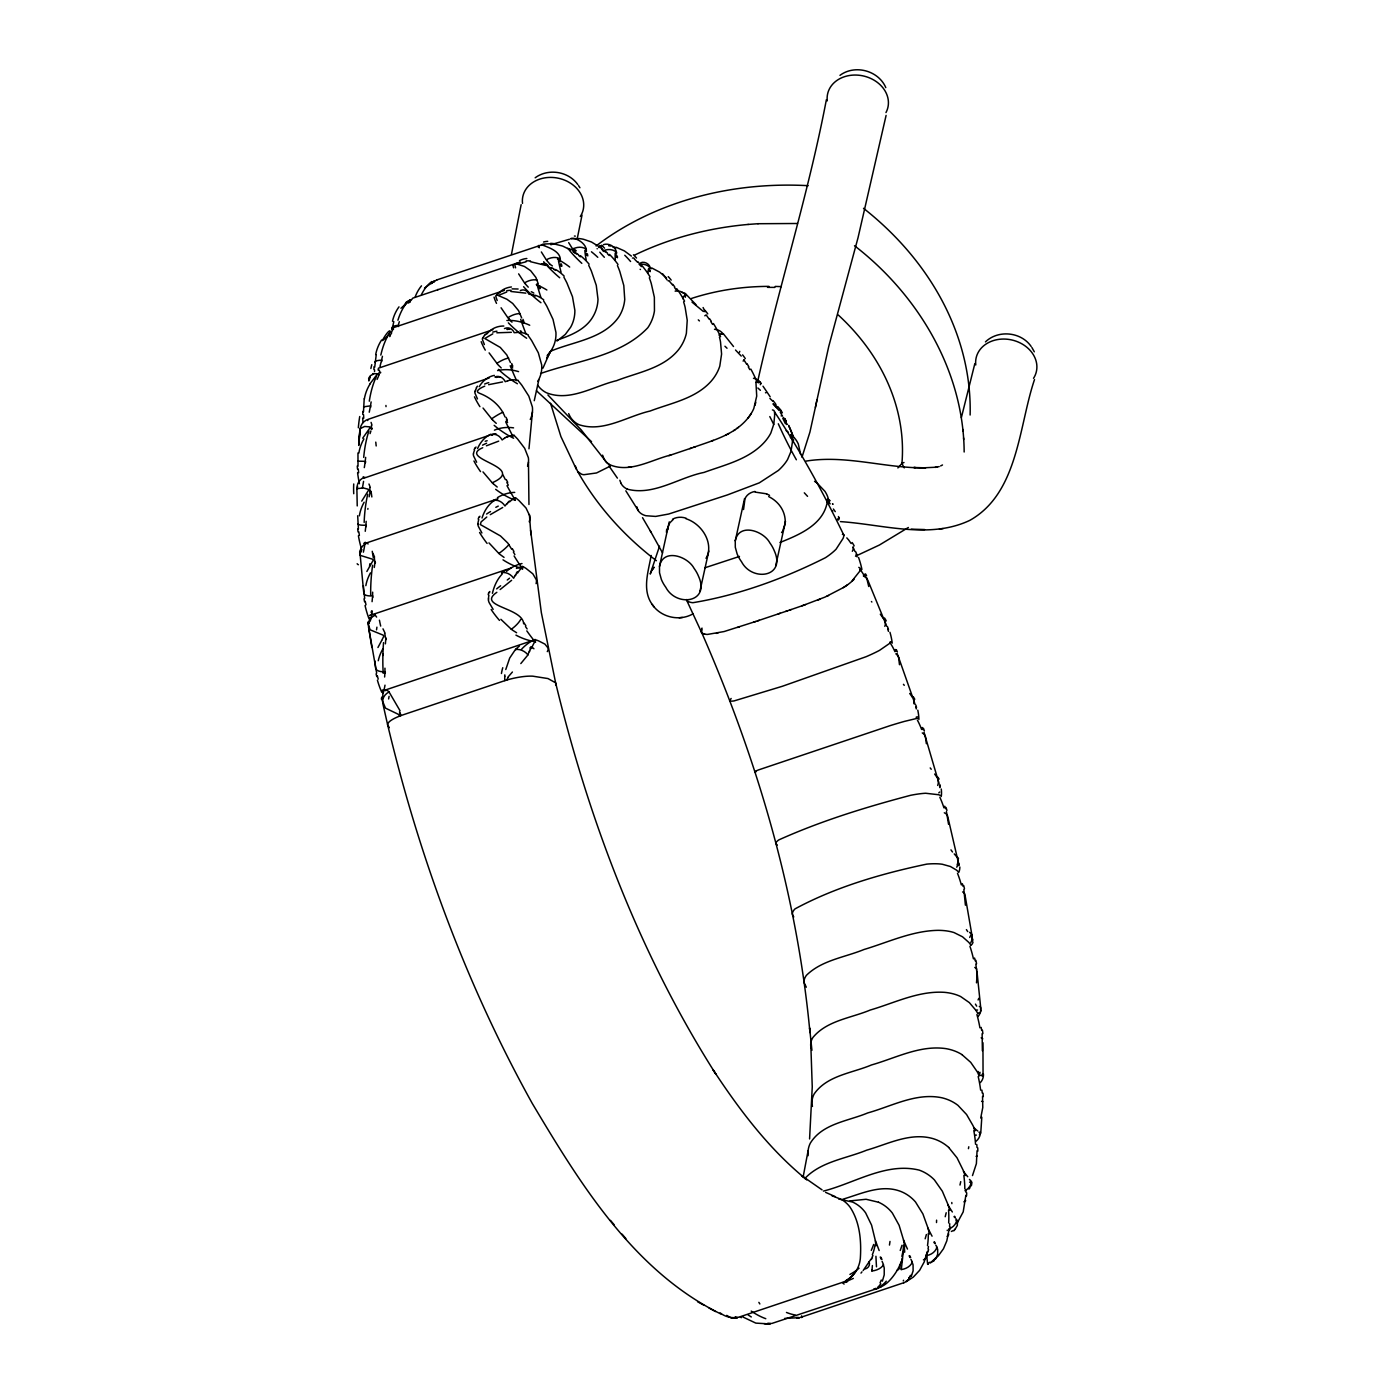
<?xml version="1.0" encoding="UTF-8"?>
<svg xmlns="http://www.w3.org/2000/svg" width="1394" height="1394" viewBox="0 0 1394 1394"><rect width="100%" height="100%" fill="white"/><g stroke="black" fill="none" stroke-linecap="round" stroke-linejoin="round"><path stroke-width="1.5" d="M966.025 1189.518L965.99 1192.323M385.789 637.459L385.755 638.731M948.547 824.307L946.421 811.552M363.486 411.84L364.2 398.806M368.277 623.205L368.347 621.741M528.465 462.059L528.953 504.489M374.533 371.588L374.568 369.88M382.88 339.526C391.609 324.227 393.561 332.173 382.531 340.572M901.413 1268.557L902.65 1257.196M926.679 1254.722L926.818 1252.492M977.055 1150.747L976.392 1163.641L972.489 1175.578M363.381 585.689L364.688 598.462M972.263 939.678L972.193 940.863M616.479 254.213C617.141 247.609 609.422 242.486 603.375 244.664M872.034 1269.864L872.383 1265.56M372.668 592.154L372.546 595.918A11.257 3.886 -8.8 0 1 363.851 593.321M378.21 369.114L378.175 370.107M363.607 591.509L359.983 552.948M384.936 672.849L384.622 677.014M979.372 1134.925L980.749 1133.165L981.812 1117.256M393.439 329.489L393.282 328.27M488.44 598.479L488.893 595.099M357.683 515.763L358.415 528.918M372.494 597.155L372.076 601.668M385.702 639.707L385.406 643.854M359.042 439.58L359.983 428.951L358.728 445.418L360.244 428.568L364.67 426.459L369.898 426.895A1.864 0.976 -43.6 0 1 369.933 427.906L362.684 438.204M528.971 448.798L532.438 411.944M374.707 367.197L376.241 354.668M366.169 521.304L365.908 525.207A11.257 2.318 -6.2 0 1 357.84 523.708M965.85 1195.407L963.202 1211.891L956.911 1223.583M949.767 1223.775L949.523 1226.389M375.056 561.329L374.934 562.549M899.479 664.711L898.607 657.376A11.257 9.096 -19.3 0 0 895.819 653.803M504.663 676.247L504.82 674.853M965.415 905.229L963.846 889.477M365.803 526.514L365.245 531.288M809.583 1138.95L812.249 1086.884L810.768 1043.235M649.412 271.028L649.552 269.983M659.501 566.347L659.519 572.76L661.331 579.346A42.378 34.763 12.4 0 0 665.792 587.275C676.386 607.54 710.522 602.626 698.533 576.28A42.378 34.763 12.4 0 0 694.055 568.334C687.625 556.171 663.039 547.912 659.501 566.347L669.242 521.896M707.699 555.161C712.351 539.861 700.38 523.273 685.918 518.707M735.265 540.872L735.3 547.302L737.112 553.871A42.378 34.763 12.4 0 0 741.573 561.817C752.168 582.065 786.286 577.168 774.297 550.804A42.378 34.763 12.4 0 0 769.837 542.876C763.407 530.696 738.803 522.454 735.265 540.872L744.553 498.547M357.962 452.945L358.014 466.188M980.557 1009.761L980.679 1007.914A11.257 11.152 15.6 0 1 977.996 1016.592M365.664 457.371L365.211 461.327L357.7 461.153M868.741 586.508L866.563 577.464M374.829 563.472L374.289 567.48M365.054 462.669L364.566 466.014M982.387 1050.849L982.125 1033.668M392.045 329.664L393.805 321.613M902.667 1256.552L904.636 1245.957A112.531 105.839 77.7 0 0 903.417 1239.632L899.113 1225.309L892.352 1213.041A35.791 33.665 77.7 0 0 878.481 1202.22M949.157 1229.247L946.805 1240.852L943.477 1248.745L938.389 1255.785L930.268 1262.877L934.119 1260.664M808.102 1150.712L803.188 1176.71M364.287 467.617L364.496 466.432M370.334 491.036L370.124 492.169M371.135 401.908L370.473 405.863L363.538 406.839M928.474 1246.532L928.021 1248.902M976.48 982.84L977.177 974.824L975.835 964.125M370.246 407.205L369.253 412.206M511.476 254.3L521.147 204.674M649.743 268.99C651.416 265.174 644.882 260.748 640.735 262.769M534.25 400.705L538.833 379.882M651.155 555.457C648.489 571.261 641.763 589.801 652.148 604.386C660.773 617.42 679.627 621.724 693.079 613.778M757.552 381.991C778.636 287.46 808.276 194.968 826.381 99.654M801.968 457.267L809.949 432.035L828.716 346.566L858.042 237.677L886.096 115.406M815.438 407.431L816.936 399.991M577.099 239.332L582.012 215.146M693.498 447.369C711.184 441.009 730.473 435.973 744.169 422.295A36.523 23.384 -36 0 0 747.986 418.043A35.32 22.618 -36 0 0 751.244 413.426A35.843 22.949 -36 0 0 753.806 408.494L756.715 396.123L755.949 382.566M369.131 496.822L369.95 493.04M699.945 591.213L708.797 551.013M775.709 565.755L785.502 521.321M505.778 669.521L509.699 658.038L515.397 649.552A11.257 8.294 35.4 0 1 527.96 654.866L529.215 651.12M659.536 546.134L650.214 574.032L652.305 569.24M381.259 361.482L380.004 366.43M382.444 356.324L381.555 360.157A11.257 2.422 3.1 0 0 375.108 362.475M360.14 552.024L360.436 551.066M974.842 363.625L961.372 417.59M1034.522 379.534C1018.753 425.919 1018.422 492.953 969.893 520.328C929.38 539.583 882.803 524.405 840.425 521.617M755.809 402.291L754.99 405.305M702.018 628.067L701.496 632.231A35.843 9.235 -24.1 0 0 702.698 633.451A35.32 9.183 -24.7 0 0 704.789 634.165A36.523 9.409 -24.1 0 0 707.629 634.409L724.096 631.552L755.6 621.515M701.496 629.426L701.304 631.691C757.134 758.824 797.037 894.024 809.966 1032.588L809.618 1027.918L811.918 1050.309M927.411 1251.464L924.17 1262.023L919.639 1270.317L913.349 1277.061L906.117 1281.731L909.69 1278.629M489.468 592.677L489.799 591.509M371.71 428.341L371.414 429.352M478.752 519.492L478.037 522.611A12.459 10.525 -21.7 0 0 478.037 523.935M926.54 1254.495L926.452 1254.774A34.414 16.885 -42.2 0 0 926.418 1255.715M370.072 433.604L370.909 430.92M538.886 245.814L539.112 247.383M902.406 1257.98L901.988 1259.287M980.714 1118.075L982.787 1107.446L982.526 1096.398M399.329 321.7L398.196 325.36A11.257 3.868 7.1 0 0 392.15 329.019M403.162 307.22L406.124 302.271L410.289 299.797M983.049 1075.07L982.944 1042.712M357.073 488.632L363.468 487.987L368.277 489.259A1.864 1.185 -49.4 0 1 368.417 490.427L361.743 501.126M475.354 390.442L476.556 388.02M901.151 1261.483C898.206 1271.607 886.201 1287.62 877.993 1287.185M479.484 517.279L479.902 516.216M530.034 648.872L530.818 647.025M542.963 368.138L549.916 352.299L546.622 358.415L552.338 348.517A35.791 32.41 31.3 0 0 555.945 332.399L553.017 319.383L546.849 306.279A112.531 101.867 31.3 0 0 543.59 300.912M377.094 379.395L378.471 376.31M379.168 374.742L378.785 375.631M474.587 449.896L473.629 452.702A12.459 9.444 -18.4 0 0 473.559 453.904M377.948 647.496L381.642 640.578M882.367 1281.156L884.214 1274.9L884.232 1268.035A42.134 32.637 -6.2 0 0 883.256 1264.759M872.94 1255.541L872.069 1257.283M410.306 299.902L400.949 308.266M366.866 571.47L373.017 560.562A1.864 1.342 -56.9 0 0 372.773 559.273L359.861 555.248M782.748 530.765L784.543 525.66A27.479 24.813 3.5 0 0 784.961 522.523M515.257 575.095L513.654 578.231A11.257 8.834 47.1 0 0 501.526 572.742M801.689 1316.79L801.759 1316.65A29.274 4.391 19.8 0 0 801.777 1316.494L801.637 1315.849M475.528 447.944L476.034 447.021M911.24 1276.346L913.105 1270.892L913.07 1264.898A42.134 28.42 -10.8 0 0 912.024 1262.128M871.006 1259.078L863.182 1270.509M483.143 337.383L484.589 335.396M537.666 381.451L538.502 380.004A35.791 30.563 17.5 0 0 541.674 364.88L538.328 352.804L531.724 340.711A112.531 96.081 17.5 0 0 528.274 335.762M721.865 334.194A49.452 8.242 76.1 0 1 722.336 333.828L723.364 333.968L721.221 333.584M390.024 335.518L391.679 332.887M381.799 640.316L383.629 636.57A1.864 1.481 -66.7 0 0 383.263 635.194L370.142 629.827L368.312 624.512M527.873 655.006L520.816 663.579M516.303 573.248L517.279 571.767M369.654 384.239L377.635 373.749L374.272 373.697L370.403 375.666L368.678 378.21L368.852 380.98M364.026 478.142L489.782 435.155M935.74 1258.817L937.674 1254.286L937.674 1249.285A42.134 23.559 -14.5 0 0 936.507 1247.107M880.834 1283.839L878.255 1286.941M781.564 532.595L782.191 531.689M838.578 520.032L838.996 519.108A29.936 9.2 13.7 0 0 839.258 517.61M654.082 567.236L651.991 570.163L653.803 567.602M977.072 1156.027L976.079 1156.323M508.113 676.961L512.417 672.013M550.491 351.497L547.18 355.54M861.962 1271.868L860.987 1273.105M928.125 1263.766L929.519 1262.284M506.928 503.53L504.976 506.005A11.257 9.131 60.9 0 0 493.371 500.551M802.055 605.815L825.109 597.05L843.318 587.606A35.32 9.096 -24.1 0 0 847.569 584.783A35.843 9.235 -24.1 0 0 851.281 581.89L859.593 571.418A110.649 28.455 -24.1 0 0 860.551 568.647L858.809 567.341M408.547 303.073L410.463 300.947M804.826 1178.505C820.892 1161.533 845.844 1158.693 866.632 1150.189C888.083 1144.056 910.317 1132.085 933.074 1138.637A35.791 30.563 17.5 0 1 948.687 1147.436M982.805 1101.643L981.585 1101.312M496.804 294.831L498.477 293.332A42.9 27.148 45.1 0 1 500.063 292.548M682.189 292.479L685.36 293.559L685.343 295.772M955.256 1229.02L957.329 1225.448L957.469 1221.545M431.182 283.644L434.492 280.908L424.473 288.105M854.086 579.277L852.379 580.915M410.899 300.494L412.798 298.142L520.276 262.002M508.183 502.136L509.35 501.056M516.163 648.785L519.335 646.136M731.136 698.464L729.794 700.659A35.652 4.025 -20.9 0 0 734.115 700.903L782.382 686.266L866.092 656.713A35.791 4.043 -20.9 0 0 879.597 650.318L889.877 643.226A112.531 12.685 -20.9 0 0 890.923 642.076M511.615 580.305L500.115 589.557M909.271 1279.047L905.02 1282.114M486.541 333.462L485.861 334.072A42.9 29.152 48.7 0 0 484.502 335.309M496.839 592.311C476.086 606.686 522.924 607.296 523.639 623.815M985.453 341.896C998.174 329.576 1021.088 331.824 1031.124 346.426M432.175 282.843L434.353 281.257M482.725 447.735C456.012 459.358 528.309 466.694 492.221 482.76L482.986 471.904M760.27 384.727L761.037 383.437A11.257 11.222 -88.5 0 0 753.474 378.279M736.851 428.481L738.402 427.348M504.436 438.221L502.154 439.946A11.257 9.183 75.8 0 0 491.124 434.736M486.785 517.017L481.104 521.914L480.338 524.562L500.463 535.941L507.834 543.085L511.65 549.166M969.283 1187.671L971.513 1185.301L971.932 1182.373M502.363 572.15L505.83 570.111M908.365 527.49L879.387 545.037L855.498 556.206M704.806 315.793L706.166 314.905L709.145 319.156M672.971 519.753L669.695 522.959L668.144 526.932A27.479 19.568 16.4 0 0 667.831 529.424M799.111 1317.696L784.717 1318.393M610.38 466.066L596.527 472.967L583.877 474.709A23.663 10.925 -29.3 0 1 581.525 474.187L577.708 471.573L575.809 467.495A65.936 30.441 -29.3 0 1 575.548 466.154M733.714 430.624L735.3 429.579M516.024 263.832L517.906 262.839M556.99 341.06L565.319 334.421L570.686 327.154A35.791 33.456 51.8 0 0 574.868 310.357L572.481 296.713L566.905 282.912A112.531 105.16 51.8 0 0 563.908 277.249M490.27 514.665L502.694 507.486M535.174 177.787C548.225 168.116 568.456 171.27 577.813 184.583M839.972 75.346C854.853 64.194 878.534 70.502 885.8 87.63M953.548 1230.414L951.37 1231.46M434.841 280.961L436.967 279.88M356.969 488.754L357.038 488.719A11.257 11.204 -77.8 0 1 364.81 477.184M881.182 1286.801L876.495 1288.701M853.32 1278.403L847.639 1280.877M728.835 433.499L725.472 435.224M940.636 465.927L942.501 464.969M770.534 1323.986L755.827 1323.115L742.619 1316.86M486.401 445.801L498.686 441.131M634.845 254.98C670.322 237.834 709.076 227.867 748.282 224.434M366.012 543.102L366.883 542.946A34.066 4.635 -55.3 0 1 367.005 543.085A11.257 11.152 15.7 0 0 359.861 554.76M826.851 596.284L828.576 595.499M484.746 386.173C482.341 387.079 473.402 391.278 479.571 393.3C490.583 397.569 500.673 405.654 504.959 416.893M507.224 436.618L505.883 437.28A49.382 24.186 77.3 0 0 504.506 438.43M494.278 500.132L497.989 498.756M897.893 467.931A226.211 185.524 12.4 0 0 901.935 463.383L903.974 462.494M979.721 1132.538L980.383 1132.207A11.257 11.013 -37.9 0 1 976.061 1141.216M903.835 1282.707L800.748 1317.347M818.104 599.96L819.864 599.263M779.926 542.51C798.779 534.982 822.878 525.015 827.13 502.711A112.531 44.521 -27.5 0 0 827.391 499.801L828.838 502.589M560.475 338.934C572.986 334.473 586.282 328.514 593.112 316.421A35.791 33.665 77.7 0 0 597.991 299.292L596.266 285.317L591.422 271.185A112.531 105.839 77.7 0 0 588.721 265.365M711.55 441.009L713.327 440.365M507.834 380.736L505.273 381.695A11.257 8.991 -89.8 0 0 494.853 376.955M556.92 340.241L558.698 339.578M823.418 1191.103C854.731 1183.158 886.131 1162.021 919.238 1170.124A35.791 32.41 31.3 0 1 934.416 1179.916L942.361 1191.243L947.99 1204.538A112.531 101.867 31.3 0 1 949.767 1210.41M805.645 604.56L789.387 610.154M689.803 448.624L695.327 446.742M691.651 447.997L668.946 455.646M785.728 611.408L791.217 609.544M787.558 610.781L757.447 620.905M436.723 279.95L542.353 244.682M550.839 244.734L569.466 239.245M393.073 327.782L504.419 290.388M378.384 368.208L492.866 329.733M550.595 351.236C573.736 341.373 603.724 339.003 619.041 316.595A35.791 33.055 -78.4 0 0 624.739 299.466L623.798 285.509L619.772 271.377A112.531 103.923 -78.4 0 0 617.437 265.557M489.172 377.983L368.591 419.193A11.257 11.013 -37.9 0 0 360.157 430.467L359.791 429.84M365.925 543.137L495.811 499.488M510.866 568.09L372.442 614.597A57.537 11.936 84.8 0 0 369.48 615.678M516.442 568.404L522.558 566.347A112.531 51.543 -7.9 0 1 526.061 568.438L532.839 573.84L536.307 579.747A35.791 16.397 -7.9 0 1 536.08 583.633M739.482 556.433L704.876 567.794M721.639 1314.368C634.096 1271.729 580.462 1184.273 532.264 1103.421C466.432 984.966 419.089 856.63 387.671 724.95A26.887 6.778 -13.2 0 1 399.991 715.958A16.205 4.112 -13.2 0 1 401.908 715.227L504.855 680.638A16.031 3.694 -13.6 0 1 506.98 679.976A26.869 6.813 -13.2 0 1 532.787 676.177L547.999 678.564L555.631 682.816C588.808 820.16 639.794 954.42 715.784 1073.99L713.17 1069.93C739.639 1110.164 769.157 1149.301 806.795 1179.794L801.585 1175.595L822.042 1189.849M778.288 613.918L780.152 613.273M771.91 1323.429L878.516 1288.091M670.81 455.019C651.137 459.811 629.739 473.542 609.457 464.585A35.32 22.67 -36.8 0 1 606.373 462.111L581.141 429.822L547.894 394.955M753.771 622.125L759.294 620.295M842.743 1199.258C861.37 1193.804 881.444 1183.854 900.89 1191.487A35.791 33.456 51.8 0 1 915.492 1201.959L922.898 1213.93L927.934 1227.905A112.531 105.16 51.8 0 1 929.449 1234.073M488.597 384.674L502.572 381.939M737.653 627.439L739.412 626.864M492.814 333.828L484.798 338.498L500.289 347.437L506.824 354.965L510.431 362.545M737.025 1318.044L731.449 1318.132L726.71 1315.378M939.207 466.589L935.095 467.391M799.964 1317.609L796.741 1318.288M492.099 434.51L496.02 433.813M982.108 1074.373L983.432 1073.99A11.257 11.204 -77.9 0 1 980.383 1082.563M849.939 1200.914L866.075 1199.276L878.481 1202.22M716.464 633.381L717.927 633.068M506.719 292.026L498.216 295.493L506.876 299.222L512.696 303.456L518.62 310.723L521.652 317.884M540.593 373.505C576.767 360.732 620.522 356.55 647.844 327.677A35.791 31.644 -61.3 0 0 654.448 310.897L654.361 297.27L651.259 283.487A112.531 99.444 -61.3 0 0 649.325 277.824M496.822 332.8L511.371 332.312M550.578 243.811C525.991 244.333 563.751 245.849 560.074 261.828M631.482 466.816L628.154 467.338M756.315 771.649L754.834 771.771A35.652 1.237 -17.9 0 1 758.406 769.958L890.313 725.577A35.791 1.255 -17.9 0 1 904.584 721.36L916.363 718.537A112.531 3.921 -17.9 0 1 917.74 718.311M805.976 461.118C846.001 454.566 885.608 468.454 925.651 467.844L913.802 467.495L915.405 467.548M846.332 1282.288L845.444 1282.375M939.434 529.023L943.18 528.587M936.925 467.182L923.978 467.792M755.182 492.117L766.648 493.824M679.139 617.769L682.38 617.455M570.93 238.653L579.434 238.601A38.701 37.551 86.8 0 1 583.737 239.35L591.439 241.981L599.072 246.668M526.13 261.776L517.261 264.111L524.423 266.463L530.626 270.68L535.906 277.458L538.328 284.045M768.774 1324.091L764.156 1323.673M570.704 238.67C574.92 236.788 587.484 243.532 586.334 251.809M757.883 223.72L797.49 223.493M747.951 224.451L758.144 223.702M510.849 291.468L525.834 293.141M495.863 376.885L499.958 376.868M517.035 332.504L514.229 332.696A11.257 8.538 -77.2 0 0 504.436 328.583M512.103 288.872L518.115 289.011M771.178 1323.429L767.798 1323.237M767.519 287.356L774.89 287.408M911.31 529.162L924.675 529.546M530.365 261.654L545.629 265.418M838.77 1199.032L852.553 1202.046A35.791 33.055 -78.4 0 1 865.622 1212.85L871.581 1225.134L875.066 1239.44A112.531 103.923 -78.4 0 1 875.92 1245.748M518.812 332.556L520.415 332.783M608.69 245.762L610.677 246.024M796.619 1317.4L799.128 1317.609M554.864 244.124L562.566 246.024L570.251 249.787M507.974 329.054L509.716 329.35M373.853 614.475L374.969 614.963M531.828 294.726L528.814 294.134A11.257 7.859 -66.8 0 0 520.328 290.544M831.817 1195.686L841.61 1199.502A35.39 32.079 -69 0 1 849.904 1206.925C859.976 1221.963 861.509 1241.078 860.307 1258.747A26.869 24.36 -69 0 1 845.06 1281.33L844.938 1281.382A16.031 14.428 -66.5 0 1 843.178 1282.114L740.092 1316.755A16.205 14.689 -69 0 1 738.001 1317.295A26.887 24.36 -68.8 0 1 720.14 1312.887M979.32 1006.433L980.609 1007.2M616.305 247.33L624.407 250.92L631.43 256.113M533.71 295.267L535.401 295.911M651.747 267.962L659.676 272.144L666.489 277.911M627.178 489.12C653.49 496.212 678.965 477.375 704.005 472.427C724.601 464.899 747.567 459.741 763.337 443.379A35.721 20.98 -33.4 0 0 770.865 432.976L773.827 424.072L774.646 415.429A104.428 61.022 -33.6 0 0 774.506 411.857A5.367 3.136 -33.6 0 0 772.415 409.941M825.631 1192.375L835.18 1196.592M970.451 1180.788L971.426 1181.206A11.257 10.577 -27.6 0 1 964.944 1190.72M551.832 268.328L548.678 266.968A11.257 6.97 -58.6 0 0 541.482 264.041M367.058 542.998L368.068 543.974M777.347 845.078L775.848 843.614A35.652 6.465 -14.8 0 1 778.88 839.868C821.083 820.892 865.97 807.091 910.735 795.277A35.791 6.5 -14.8 0 1 925.651 793.256L938.685 794.737A112.531 20.44 -14.8 0 1 940.34 795.469M697.592 1301.752L703.987 1305.237M709.023 1307.99L715.523 1311.527M969.597 932.342L971.688 934.381M692.016 302.132L703.395 311.507M516.599 632.737L512.347 630.053A34.502 33.473 -75.3 0 1 511.284 629.217L500.882 619.319M553.801 269.338L555.561 270.401M398.649 714.46L385.493 708.135L382.27 700.537M751.296 1316.947L748.073 1314.943M387.358 690.5L388.752 691.598M504.053 557.391L499.888 554.359A34.502 33.822 71.2 0 1 498.913 553.401M576.558 253.935L573.317 251.878A11.257 5.872 -52 0 0 569.327 249.23M961.965 1054.631L970.712 1062.35L977.194 1071.725A112.531 77.611 1.4 0 1 979.32 1075.941M954.228 853.895L957.103 857.205M497.222 487.029L493.215 483.718M578.58 255.398L580.357 256.827M854.505 245.745C917.914 294.622 963.637 370.612 964.16 452.004M656.4 560.702C624.704 536.516 597.329 506.371 577.708 471.573M816.187 482.132L824.952 491.35A32.132 27.88 11 0 1 825.509 492.239A27.775 24.134 10.6 0 1 828.96 502.589M759.922 382.444L761.037 383.437M599.768 245.553L602.469 250.153M496.264 423.358L492.465 419.873M769.906 398.405L772.624 401.054M605.414 251.931L602.138 249.212A11.257 4.6 -46.7 0 0 598.636 247.505M735.527 350.033L741.242 356.08M791.792 436.862L792.228 437.263A110.649 58.043 -31.4 0 1 792.384 442.229L791.008 451.429L787.61 459.462A35.652 18.697 -31.4 0 1 778.357 470.458L759.312 482.847L727.319 494.957L668.65 514.038L655.633 516.425L645.892 515.728A35.791 18.784 -31.4 0 1 637.807 509.821L636.814 506.754M501.23 367.946L497.658 364.409A34.502 30.773 12.1 0 1 496.926 363.329L489.102 352.874M591.544 441.689L536.481 390.773M607.436 253.795L609.213 255.572M948.687 1147.454L957.051 1157.839L963.115 1170.124A112.531 96.081 17.5 0 1 965.084 1175.56M511.981 322.171L508.671 318.686M955.848 1218.739L956.842 1219.767A11.257 9.897 -22.4 0 1 948.896 1228.916M934.66 774.053L937.204 777.573M846.803 537.892L847.744 538.886M528.256 287.164L525.224 283.818M685.36 293.559L696.007 304.676M637.668 262.351L634.409 259.057A11.257 3.206 -42.3 0 0 632.423 258.047M549.654 263.78L546.918 260.695M575.635 252.593L573.23 249.84M389.344 727.685L387.671 724.95L382.845 703.621A11.257 10.316 -12 0 1 389.083 691.999L400.078 710.818M909.707 693.445L912.495 697.436M492.57 419.786A34.502 32.445 20.3 0 1 491.629 418.792L483.021 408.024M880.311 614.231L883.569 618.762M639.672 264.564L641.414 266.637M776.789 407.536L773.06 403.772L779.107 410.533M610.467 1220.395L614.057 1224.629M622.107 1234.16L625.854 1238.569M652.148 604.386L654.117 606.93M954.855 1217.659L954.088 1216.701M848.336 539.565L851.159 543.521M793.761 916.956L792.472 914.586A35.652 11.535 -11.5 0 1 795.033 908.871C835.546 886.967 881.74 873.568 926.853 864.106A35.791 11.588 -11.5 0 1 942.274 864.245L950.429 866.51L956.301 869.978A112.531 36.436 -11.5 0 1 958.183 871.651M488.98 542.911L498.86 553.47A11.257 1.864 -38.9 0 0 508.967 544.549M672.535 284.951L669.364 281.152A11.257 1.69 -38.5 0 0 668.144 280.891M723.259 333.654L733.505 346.514M674.469 287.46L676.16 289.76M833.368 509.002L835.267 511.633M806.307 987.196L804.233 982.909A35.652 16.327 -7.9 0 1 806.464 975.277C821.798 960.187 844.729 957.399 864.001 949.506C888.414 942.187 912.338 930.704 938.249 930.338A35.791 16.397 -7.9 0 1 954.036 932.569L962.54 936.803L968.778 942.379A112.531 51.543 -7.9 0 1 970.799 944.975M527.124 628.938L525.486 626.551M608.951 465.927L617.403 478.125M935.757 1245.103L936.977 1246.933A11.257 8.991 -18.9 0 1 926.679 1255.541L927.672 1264.393M493.145 609.387L489.155 602.626A11.065 10.124 -15.9 0 1 488.388 599.925M763.006 386.19L770.168 396.785M775.465 404.8L776.981 407.222M710.992 321.892L712.578 324.384M625.836 490.827L638.382 510.779M780.187 412.136L781.407 414.157M578.58 185.646L579.921 187.754M376.624 617.072L375.23 615.19A11.257 10.856 -4.7 0 0 368.539 626.986L376.676 673.11M481.906 532.978L478.438 526.496A11.065 9.357 -13.8 0 1 477.846 523.97M1031.874 347.472L1034.313 351.811M934.764 1243.587L933.928 1242.228M514.891 554.585L513.358 552.059M790.712 434.789L792.228 437.263M746.626 364.148L743.769 359.669A11.257 1.481 -32.3 0 1 743.107 361.081M501.073 307.778L507.869 317.71A11.257 4.443 -27.4 0 1 520.223 313.702M741.242 1317.731L740.824 1316.981A13.801 2.161 1.3 0 1 740.388 1317.191M642.529 517.662L650.789 531.759M864.768 574.119L865.604 575.617M476.643 462.233L473.716 456.221A11.065 8.399 -11.9 0 1 473.315 453.921M748.334 367.023L749.798 369.619M782.191 415.499L782.557 416.161M518.638 273.869L524.51 282.912A11.257 5.907 -25 0 1 537.265 280.264M650.284 530.87L662.533 552.895M783.306 417.486L783.986 418.723M541.36 251.965L546.291 259.842A11.257 7.249 -22.5 0 1 559.377 258.552M508.322 485.199L506.911 482.585M910.927 1259.357L912.338 1262.023A11.257 7.894 -16.1 0 1 901.43 1269.533M568.682 242.626L572.69 249.108A11.257 8.434 -19.8 0 1 586.02 249.108M502.955 474.936L505.377 479.623M576.419 469.377L560.911 436.566L550.543 403.284M477.48 398.911L475.11 393.526A11.065 7.249 -10 0 1 474.866 391.505M382.984 628.833L384.971 632.981M838.439 516.529L838.857 517.54M484.38 344.545L482.568 339.944A11.065 5.959 -8 0 1 482.481 338.272M909.986 1257.527L909.115 1255.785M786.181 422.922L786.965 424.56M786.251 423.079L786.896 424.403M782.853 418.409L785.449 423.776M372.982 553.401L374.585 557.147M895.366 649.499L896.22 651.364M507.573 422.504L506.318 419.855M686.318 599.507L701.496 632.231M497.188 300.494L495.95 296.957A11.065 4.548 -5.9 0 1 495.95 295.528M620.992 483.317L619.86 480.268M882.088 1261.361L883.517 1264.689A11.257 6.639 -13.5 0 1 872.034 1270.962M368.974 484.014L370.212 487.255M515.588 267.84L514.874 265.174A11.065 3.049 -3.6 0 1 514.891 264.302M568.665 413.635L569.989 416.423A35.652 26.399 -41.9 0 0 578.771 424.612C602.957 432.889 627.004 416.301 650.092 411.038C671.124 403.005 695.536 398.771 711.184 381.172A35.791 26.503 -41.9 0 0 719.792 366.099L721.587 354.041L720.524 341.983A112.531 83.326 -41.9 0 0 719.443 337.052M854.958 551.484L852.936 546.884A11.257 6.064 -24.7 0 1 852.326 551.292M512.661 368.016L511.581 365.42M881.13 1259.13L880.259 1257.039M371.083 422.382L371.937 425.031M886.741 626.272L867.992 580.636A11.257 9.985 -22.9 0 0 863.339 575.931M897.178 653.612L898.52 657.097M922.253 727.494L923.089 729.689M856.125 554.376L857.083 556.903M379.255 370.037L379.743 372.006M523.464 323.094L522.576 320.603M898.607 657.376L913.68 700.189A11.257 8.556 -19.5 0 1 913.837 703.709M913.784 700.485L915.004 704.266M924.03 732.286L939.051 783.55M944.766 806.202L945.568 808.677M887.682 629.008L888.448 631.377M529.232 521.792A35.791 20.805 -3.7 0 0 529.703 515.763L526.026 508.026L519.038 500.62A112.531 65.379 -3.7 0 0 515.449 497.675M602.591 455.158L604.02 458.835A35.843 22.949 -36 0 0 606.373 462.111A35.32 22.618 -36 0 0 609.457 464.585M539.722 288.837L539.025 286.537M378.227 679.139L377.338 675.829M962.348 883.691L963.08 886.375M915.719 706.793L916.276 708.936M561.015 266.097L560.545 264.024M365.995 604.804L365.228 601.302M974.58 958.026L975.208 960.884M958.288 862.172L947.676 816.257A11.257 6.778 -13.8 0 0 944.313 812.789M811.134 1048.149L810.855 1046.894A35.652 20.718 -3.7 0 1 812.911 1037.485C826.903 1020.478 850.967 1018.125 870.274 1010.023C894.634 1002.931 918.681 990.559 944.679 992.354A35.791 20.805 -3.7 0 1 960.658 996.553L969.353 1002.617L975.8 1010.197A112.531 65.379 -3.7 0 1 977.908 1013.63M939.539 785.78L939.87 787.645M812.458 1106.453L812.179 1104.954A35.652 24.587 1.4 0 1 814.183 1093.924C827.078 1075.384 852.082 1073.171 871.511 1064.946C895.802 1058.063 920.005 1044.873 945.951 1048.636A35.791 24.691 1.4 0 1 961.982 1054.613M359.408 535.435L358.816 531.828M981.167 1027.413L981.655 1030.34M971.914 935.078L964.927 894.495A11.257 5.384 -11.3 0 0 962.609 891.933M368.626 627.579L371.867 647.443M586.839 255.416L586.56 253.656M743.542 509.524L744.971 498.86A14.393 11.588 7.8 0 1 754.973 491.455M358.659 472.74L358.258 469.098M981.916 1090.108L982.247 1093.07M382.043 698.882L381.869 696.983M976.933 971.113L980.696 1007.566M958.532 864.053L958.671 865.604M530.574 530.086L541.342 612.646L555.84 683.896A35.39 8.974 -13.2 0 1 555.579 685.029M963.568 437.89L963.707 439.493M962.836 429.474L962.975 431.06M529.406 514.525L530.922 534.756M363.729 418.252L363.555 414.663M976.828 1144.596L976.985 1147.506M972.228 938.197L972.001 935.67A11.257 10.856 -4.7 0 1 970.764 942.675M616.549 257.071L616.479 255.66M616.496 252.175L616.514 252.314A11.257 9.444 -16.7 0 0 603.044 250.955M800.661 454.531L798.309 443.989A32.132 25.963 3.8 0 0 797.804 442.961A27.775 22.478 3.4 0 0 790.921 434.597M356.881 488.789L357.23 505.935M374.899 661.017L375.631 668.179A11.257 5.384 -11.3 0 0 384.953 671.699L384.953 668.162M926.365 743.664L925.389 736.572A11.257 8.033 -16.4 0 0 922.288 732.93M788.673 425.362A61.824 29.954 59 0 1 793.569 437.559M788.202 432.105A56.596 8.591 41.3 0 1 786.181 430.694M788.795 426.059A61.632 29.657 59.1 0 1 793.36 437.507M757.866 387.985A56.596 8.277 51.5 0 1 760.375 390.32M755.844 381.921A61.806 11.884 80.9 0 1 758.737 382.845M750.826 369.079A61.824 31.539 60.8 0 1 757.203 382.514M765.951 392.847A56.596 12.825 39.7 0 1 765.48 392.725M751.244 413.426A35.32 22.862 -35.6 0 1 747.986 418.043M784.578 418.583A49.382 19.289 60.2 0 1 786.181 421.633M759.103 381.538A49.452 8.922 77.7 0 1 759.765 381.677M780.17 409.54A42.029 37.063 85 0 1 782.382 412.833M781.616 414.593A11.257 3.067 -29.7 0 1 781.215 415.97M627.195 489.102A35.669 20.84 -33.6 0 1 620.87 483.108M774.506 411.857A510.03 172.351 71.4 0 1 843.945 535.401A102.302 33.526 -25.7 0 1 843.091 538.398L836.104 549.184A35.652 11.675 -25.7 0 1 825.509 557.67C784.038 578.545 738.663 595.151 692.905 602.696A35.791 11.727 -25.7 0 1 686.667 600.134M842.412 534.442A5.367 1.76 -25.7 0 1 843.962 535.383M707.472 555.073A15.038 12.807 28.2 0 1 706.009 558.297M672.5 519.248A14.393 11.361 11.5 0 1 686.127 518.219M666.471 532.456A36.244 25.144 25 0 1 666.768 529.075M766.578 493.946A27.479 22.13 -4.7 0 1 769.54 495.34M768.669 496.578A36.244 30.842 -12.2 0 1 785.223 522.523M863.513 208.298A309.52 253.847 12.4 0 1 970.119 415.029M596.092 245.954A309.52 253.847 12.4 0 1 808.189 185.681M859.871 569.902A56.596 13.783 65.8 0 1 861.248 570.564M860.551 570.181A61.806 17.059 84 0 1 864.576 576.384M858.565 557.461A61.824 26.103 56.7 0 1 861.928 569.536M847.552 584.783A35.32 9.392 -23.7 0 1 843.318 587.606M704.789 634.165A35.32 9.096 -24.1 0 1 702.698 633.451M724.95 346.235A56.596 5.175 47.5 0 1 727.023 348.239M719.043 335.222A61.806 10.525 79.4 0 1 721.36 334.264M713.414 323.547A61.824 32.846 62.8 0 1 720.559 336.668M739.761 351.34A56.596 17.146 38.6 0 1 739.43 352.264M742.601 354.86A42.134 37.359 65.9 0 1 745.285 358.606M747.062 363.747A49.382 20.561 60.8 0 1 748.822 366.709M714.495 329.28A11.257 11.135 11.6 0 1 723.277 334.107M698.289 319.853A56.596 1.551 44 0 1 699.422 320.934M682.764 298.682A61.806 9.409 77.7 0 1 684.384 295.789M676.787 288.732A61.824 33.857 65.2 0 1 684.559 301.174M703.099 307.534A56.596 21.433 38.1 0 1 704.981 311.803M683.6 301.853A112.531 92.527 -49.8 0 1 685.116 307.22L687.225 320.289L686.388 333.288A35.791 29.431 -49.8 0 1 678.808 349.371C663.683 368.452 638.034 372.285 616.601 380.667C593.949 385.999 569.885 402.221 546.309 392.707A35.652 29.309 -49.8 0 1 537.579 385.127M704.928 310.235A42.134 36.593 47.8 0 1 707.769 313.911M709.459 318.616A49.382 21.729 61.7 0 1 711.358 321.404M685.273 297.305A49.452 7.754 74.5 0 1 685.552 296.452M675.132 291.137A11.257 10.803 -5.8 0 1 685.987 295.197M640.142 269.286A56.596 2.492 41.1 0 1 640.456 269.53M647.896 273.363A61.806 8.556 75.9 0 1 648.698 268.45M641.867 265.505A61.824 34.519 67.7 0 1 650.092 276.901M662.638 273.799A56.596 25.615 38.3 0 1 667.064 279.95M668.214 276.604A42.134 34.885 33 0 1 671.194 280.107M672.727 284.324A49.382 22.774 62.9 0 1 674.731 286.868M650.179 271.656A49.452 7.475 72.7 0 1 650.266 270.384M639.149 264.459A11.257 10.246 -12.6 0 1 650.109 267.665M650.318 268.206A38.701 36.784 31.9 0 1 651.503 268.641M604.369 257.28A56.596 6.865 38.6 0 1 599.786 252.192M597.224 248.812A56.596 6.865 38.6 0 1 597.12 248.655M615.364 260.155A61.806 7.998 74 0 1 615.207 253.098M609.509 254.422A61.824 34.833 70.4 0 1 618.012 264.477M624.773 255.259A56.596 29.553 39.3 0 1 630.576 261.497M603.898 251.53A34.502 14.602 7.5 0 1 603.41 250.937M633.434 254.771A42.134 32.271 21.9 0 1 636.5 258.012M637.772 261.689A49.382 23.646 64.3 0 1 639.811 263.919M617.437 257.751A49.452 7.423 71 0 1 617.315 256.13M612.558 246.721A38.701 37.551 55.2 0 1 616.2 247.696M602.591 245.954A11.065 1.533 5.1 0 1 601.18 245.553M581.821 263.344A56.596 11.466 36.7 0 1 567.898 248.271M586.125 259.667A61.806 7.754 72 0 1 584.835 250.397M580.514 255.747A61.824 34.78 73.2 0 1 589.139 264.198M591.457 251.791A56.596 33.177 41 0 1 597.782 257.315M573.561 249.787A34.502 18.627 6.5 0 1 573.004 249.056M601.476 245.309A42.134 28.821 13.5 0 1 604.56 248.184M605.449 251.303A49.382 24.343 66 0 1 607.505 253.15M587.78 255.921A49.452 7.58 69.2 0 1 587.449 253.987M573.3 250.467A46.612 1.533 57.6 0 1 574.886 252.767M574.415 236.039A46.594 25.197 50.5 0 1 575.321 236.109M559.708 277.772A56.596 16.153 35.4 0 1 543.66 261.741M561.033 272.126A61.806 7.806 70.1 0 1 558.454 260.713M555.596 269.478A61.824 34.362 75.8 0 1 564.169 276.099M557.53 259.214A56.596 36.383 43.8 0 1 569.693 267.056M547.197 260.608A34.502 22.356 6.1 0 1 546.553 259.772M573.195 248.428A42.134 24.604 7.1 0 1 576.245 250.85M576.541 253.377A49.382 24.848 67.8 0 1 578.58 254.806M561.904 266.184A49.452 7.981 67.5 0 1 561.381 263.989M550.595 243.358A38.701 36.819 -69.6 0 1 554.917 243.793M415.185 297.009A39.834 37.812 11.7 0 1 421.476 285.84M537.579 246.529A46.612 3.328 55 0 1 539.356 247.749M539.356 245.797A11.065 1.516 -1 0 1 538.833 245.396M541.099 245.379A12.459 1.568 -5.2 0 1 541.9 245.187M542.824 245.327A42.9 22.147 40.6 0 1 544.549 245.222M543.573 241.998A46.594 27.131 52.9 0 1 547.737 241.336M437.681 290.004A46.629 5.628 -86.2 0 1 437.821 289.429M434.057 281.937A29.274 8.05 -54.9 0 1 434.545 281.588M421.424 294.674A46.525 25.998 -88.4 0 1 431.913 281.518M540.942 302.725A56.596 20.84 34.7 0 1 523.586 286.694M540.82 297.149A61.806 8.172 68.1 0 1 536.864 283.923M535.383 295.267A61.824 33.613 78.3 0 1 543.73 299.849M536.289 284.672A56.596 39.102 47.6 0 1 546.866 290.004M525.451 283.731A34.502 25.667 6.6 0 1 524.719 282.825M549.48 264.024A42.134 19.743 2 0 1 552.372 265.94M551.78 267.875A49.382 25.144 69.7 0 1 553.766 268.833M540.436 288.349A49.452 8.573 65.9 0 1 539.722 285.944M526.165 260.905A38.701 35.355 -57 0 1 530.469 260.922M392.481 321.3A39.834 39.015 28.5 0 1 398.998 306.854M513.619 267.822A46.612 5.402 52.7 0 1 513.236 264.808M516.041 264.302A12.459 3.328 -7.9 0 1 516.738 263.867M518.167 263.187A42.9 24.796 42.4 0 1 519.788 262.699M519.457 260.661A46.594 28.751 55.9 0 1 526.845 258.5M409.906 302.149A29.274 4.687 -56.8 0 1 410.341 301.679M397.917 320.219A46.525 23.89 -86.4 0 1 408.093 301.313M398.701 325.238A34.066 14.55 -66.8 0 1 398.318 326.544M526.636 338.254A56.596 25.406 34.7 0 1 508.34 322.833M525.939 333.758A61.806 8.852 66.3 0 1 520.659 319.331M520.38 332.452A61.824 32.532 80.6 0 1 528.309 334.908M506.893 320.481A56.596 41.245 52.5 0 1 529.72 325.238M508.845 318.581A34.502 28.507 8.2 0 1 508.043 317.623M531.288 291.712A42.134 14.341 -2.2 0 1 533.832 293.088M531.776 294.43A49.382 25.231 71.7 0 1 533.658 294.901M523.935 321.944A49.452 9.357 64.4 0 1 523.011 319.365M506.719 290.736A38.701 33.177 -50.6 0 1 510.988 290.3M373.888 369.41A48.982 23.071 79.3 0 1 374.045 366.657M375.683 354.546A39.834 39.433 71.7 0 1 381.625 339.962M496.508 303.369A46.612 7.702 50.8 0 1 494.086 297.096M496.665 295.511A12.459 5.053 -10.5 0 1 497.24 294.866M500.411 291.573A46.594 30.006 59.6 0 1 511.424 286.972M392.481 330.256A11.518 2.335 -45.5 0 1 391.174 332.452M389.78 336.616A29.274 1.359 -59.3 0 1 390.128 336.076M380.823 355.104A46.525 21.555 -85.1 0 1 389.379 333.358M382.008 360.157A34.066 17.32 -73.4 0 1 381.712 361.499M370.874 368.504A55.725 22.896 -75.3 0 1 371.762 364.705M517.418 383.751A56.596 29.744 35.5 0 1 498.425 369.393M516.634 380.684A61.806 9.81 64.5 0 1 510.204 365.751M518.324 380.405A61.824 31.138 82.6 0 0 510.936 380.109L509.455 380.283A49.382 24.743 75.6 0 0 507.834 380.771M497.588 370.595A56.596 42.796 58.5 0 1 518.568 371.623M518.341 380.963A112.531 87.927 8.1 0 1 521.914 385.336L528.814 396.123L532.386 406.996A35.791 27.967 8.1 0 1 530.26 419.455M496.787 363.416A11.257 2.893 -30 0 1 508.653 358.084M520.154 330.779A42.134 8.538 -5.9 0 1 521.617 331.598M517 332.382A49.382 25.092 73.7 0 1 518.76 332.364M512.8 366.204A49.452 10.316 63.1 0 1 511.703 363.503M492.744 332.12A38.701 30.389 -47.4 0 1 496.961 331.214M362.823 414.349A48.982 22.112 80.6 0 1 362.771 411.439M363.05 422.556A61.336 32.916 79 0 1 362.684 417.991M364.374 398.841A39.834 39.015 -65.4 0 1 369.828 384.343M485.269 350.121A46.612 10.159 49.3 0 1 481.191 341.687M482.969 338.254A12.459 6.656 -13 0 1 483.439 337.4M486.889 333.933A46.594 30.895 63.8 0 1 503.809 326.022M506.841 329.385A34.414 3.154 11.1 0 1 507.834 329.524M369.34 379.778A11.257 10.56 -27.6 0 1 370.246 377.199M372.494 374.132A11.257 10.56 -27.6 0 1 373.209 373.487M386.016 406.647A46.629 0.976 85.8 0 1 385.929 405.462M379.168 372.494A11.518 3.781 -49.6 0 1 378.279 375.247M380.701 372.355A29.274 1.847 -62.3 0 1 380.423 373.034M369.305 401.176A46.525 19.046 -84.3 0 1 376.206 376.92M370.874 405.915A34.066 19.533 -81.1 0 1 370.647 407.292M358.345 427.766A55.725 18.714 -75.5 0 1 359.722 416.527M513.602 438.221A56.596 33.735 37.2 0 1 494.156 425.344M512.992 436.496A61.806 11.013 62.9 0 1 505.656 421.72M507.311 437.071A61.824 29.483 84.2 0 1 514.02 435.189M494.417 430.154A56.596 43.684 65.4 0 1 513.55 427.853M514.02 435.381A112.531 77.611 1.4 0 1 517.644 439.093L524.667 448.293L528.378 457.702A35.791 24.691 1.4 0 1 527.524 466.171M491.524 418.897A11.257 1.307 -32.7 0 1 502.851 412.258M507.346 420.117A49.452 11.413 61.9 0 1 506.074 417.346M484.624 384.03A38.701 27.009 -46 0 1 488.754 382.618M367.842 420.152A34.066 3.746 -49.1 0 1 367.667 420.552M357.509 469.011A48.982 21.015 81.7 0 1 357.265 465.997M359.425 483.701A61.336 31.748 81.2 0 1 357.596 472.758M358.868 453.05A39.834 37.795 -48.8 0 1 363.921 438.901M479.902 406.665A46.612 12.738 48.3 0 1 474.465 396.837M475.215 391.487A12.459 8.137 -15.6 0 1 475.563 390.459M476.295 387.776A42.9 30.738 53.4 0 1 477.462 386.155M479.205 386.696A46.594 31.382 68.3 0 1 494.365 375.387M495.881 377.373A34.414 7.562 8.7 0 1 496.891 377.338M376.188 445.958A46.629 2.492 82.4 0 1 375.77 442.125M371.484 425.414A11.518 5.088 -54.7 0 1 371.013 428.655M372.198 428.254A29.274 4.862 -66.1 0 1 371.954 429.073M363.712 457.406A46.525 16.432 -84.2 0 1 368.922 430.955M365.594 461.431A34.066 21.119 -89.9 0 1 365.437 462.808M353.745 493.72A55.725 14.463 -76.3 0 1 353.727 483.979M363.573 481.383A57.537 5.175 -83.5 0 1 362.318 488.353M515.379 500.394A56.596 37.272 39.9 0 1 495.672 489.329M514.996 499.732A61.806 12.459 61.5 0 1 506.98 485.67M509.577 501.91A61.824 27.601 85.5 0 1 515.484 497.919M497.431 497.641A56.596 43.911 72.7 0 1 514.717 492.396M493.284 483.631A34.502 33.473 37.9 0 1 492.291 482.69M487.151 440.731A42.134 3.677 -12.2 0 1 485.182 441.253M507.73 482.376A49.452 12.651 61 0 1 506.283 479.588M482.533 445.174A38.701 23.14 -45.7 0 1 486.576 443.257M363.189 476.87A57.537 6.778 -86.4 0 1 363.311 476.765M367.842 509.263A55.725 5.576 -85 0 1 367.929 508.496M358.101 532.003A48.982 19.795 82.4 0 1 357.683 528.988M361.273 548.173A61.336 30.302 83 0 1 358.397 535.784M357.317 487.273A48.964 8.451 66.4 0 1 357.735 486.942M359.356 515.85A39.834 35.808 -42.4 0 1 364.13 502.258M480.512 471.608A46.612 15.351 47.7 0 1 473.943 460.978M474.169 449.548A42.9 31.87 59.2 0 1 475.162 447.613M477.567 448.554A46.594 31.435 73 0 1 490.932 434.196M491.768 435.033A34.414 11.936 6.8 0 1 492.727 434.806M371.849 496.961A46.629 3.59 78.8 0 1 371.083 491.28M369.811 487.604A11.518 6.238 -60.7 0 1 369.741 491.28M370.665 491.594A29.274 7.597 -70.6 0 1 370.49 492.5M364.165 522.471A46.525 13.748 -84.6 0 1 367.72 494.208M366.273 525.346A34.066 22.043 80.3 0 1 366.169 526.671M358.397 564.709A55.725 10.263 -77.7 0 1 357.16 563.734M365.193 542.196A57.537 8.503 -87.5 0 1 363.381 552.163M522.715 568.769A56.596 40.287 43.8 0 1 502.99 559.83M522.593 568.891A61.806 14.097 60.2 0 1 514.107 555.962M517.662 573.004A61.824 25.528 86.3 0 1 522.68 567.027M506.51 571.348A56.596 43.441 80 0 1 521.983 563.542M498.25 506.109A42.134 9.793 -15.1 0 1 495.811 507.311M507.085 503.914A49.382 23.437 78.9 0 1 508.305 502.467M513.95 551.466A49.452 13.975 60.3 0 1 512.347 548.731M486.576 514.055A38.701 18.889 -46.3 0 1 490.549 511.563M363.764 543.468A57.537 9.671 89.4 0 1 364.862 542.824M369.549 566.225A55.725 8.591 -89 0 1 369.863 563.786M364.583 601.807A48.982 18.488 82.9 0 1 364.008 598.845M369.009 618.797A61.336 28.594 84.5 0 1 365.054 605.519M372.32 611.077A57.537 11.204 88 0 1 370.229 621.044M369.305 623.101A61.336 14.254 60 0 1 370.055 618.204M370.368 618.57A110.649 50.689 -7.9 0 1 369.741 617.699M361.081 552.094A61.336 12.598 61.2 0 1 361.917 549.619M359.617 552.233A48.964 9.166 64.9 0 1 359.844 551.466M365.838 585.654A39.834 33.09 -39.8 0 1 370.473 572.864M487.098 543.416A46.612 17.965 47.6 0 1 479.571 532.473M478.177 519.108A42.9 32.532 65.6 0 1 478.978 516.895M482.01 518.01A46.594 31.086 77.7 0 1 493.563 500.986M493.807 500.76A34.414 16.153 5.3 0 1 494.713 500.359M373.313 557.617A46.629 4.252 75.1 0 1 372.25 551.292M374.202 557.461A11.518 7.197 -68.2 0 1 374.533 561.486M375.387 562.218A29.274 9.985 -75.8 0 1 375.282 563.176M370.699 594.959A46.525 11.1 -85.5 0 1 372.616 565.25M372.895 596.057A34.066 22.304 70 0 1 372.843 597.312M371.553 610.903A55.725 6.186 -79.7 0 1 371.1 612.436M535.47 641.693A56.596 42.691 49.1 0 1 515.937 635.124M535.557 642.355A61.806 15.892 59.3 0 1 526.81 630.872M531.393 648.593A61.824 23.332 86.8 0 1 535.453 640.822M521.408 649.412A56.596 42.308 86.6 0 1 535.122 639.445M520.746 619.406A11.257 3.363 -42.7 0 1 511.267 629.252M509.524 578.196A42.134 15.717 -18.1 0 1 507.259 580.009M515.501 575.6A49.382 22.513 80.3 0 1 516.512 573.718M525.869 625.679A49.452 15.351 59.8 0 1 524.127 623.066M496.665 588.895A38.701 14.341 -47.4 0 1 500.638 585.776M376.537 629.844A55.725 11.013 86.5 0 1 376.92 627.161M374.916 615.05A34.066 8.486 -59.4 0 1 375.125 615.346M376.781 676.648A48.982 17.129 83.1 0 1 376.084 673.825M381.782 692.348A61.336 26.678 85.6 0 1 377.408 680.202M385.005 685.151A57.537 13.243 83.2 0 1 382.862 693.323M382.2 690.204A57.537 13.504 79.9 0 1 385.737 690.675M383.071 698.429A61.336 16.066 59.1 0 1 383.019 691.929M383.577 692.156A110.649 35.826 -11.5 0 1 382.357 691.023L535.174 639.672A112.531 36.436 -11.5 0 1 538.537 640.857L544.949 644.133L548.086 648.071A35.791 11.588 -11.5 0 1 547.284 651.625M367.755 623.606A48.964 10.072 63.5 0 1 367.807 622.386M378.262 660.739A39.834 29.71 -38.9 0 1 382.845 648.907M499.488 620.4A46.612 20.474 48.1 0 1 491.176 609.526M488.527 599.89A12.459 11.396 -26.3 0 1 488.527 598.479M488.196 594.733A42.9 32.689 72.5 0 1 488.806 592.293M492.413 593.321A46.594 30.337 82 0 1 502.188 574.067M501.84 572.899A34.414 20.126 4.3 0 1 502.676 572.307M380.684 626.08A46.629 4.461 71.2 0 1 379.429 620.173M384.605 633.294A11.518 7.946 -77.2 0 1 385.302 637.563M386.155 638.557A29.274 11.971 -81.8 0 1 386.121 639.567M383.228 673.354A46.525 8.538 -86.8 0 1 383.524 642.634M385.284 671.856A34.066 21.851 59.7 0 1 385.267 673.023M383.141 654.134A55.725 2.37 -82.1 0 1 382.949 655.476M901.988 1245.278A56.596 20.143 -71.9 0 1 900.245 1250.453M903.591 1245.173A61.806 33.02 70.7 0 1 901.848 1256.325M907.477 1249.076A61.824 5.663 70 0 1 903.539 1240.033M881.966 1259.549A49.382 8.416 76.3 0 1 881.043 1257.336M879.161 1250.54A61.824 5.611 72.3 0 1 875.502 1240.695M889.459 1245.069A56.596 3.171 -81.5 0 1 889.999 1241.427M873.672 1244.441A56.596 24.726 -71.8 0 1 871.285 1250.383M875.049 1244.929A61.806 32.776 68.4 0 1 872.33 1254.757M902.423 1259.88A49.452 25.214 73.9 0 1 901.535 1262.058M899.653 1264.794A11.257 6.412 17.8 0 1 896.969 1270.422M881.252 1280.023A38.701 23.262 66.8 0 1 880.015 1282.846M886.288 1281.173A46.612 27.601 88.6 0 1 880.991 1286.035M875.676 1289.345A11.065 2.474 -34.5 0 1 874.944 1289.014M875.78 1288.422A12.459 2.387 -30.7 0 1 875.223 1288.457M874.212 1288.997A42.9 5.855 -80.2 0 1 873.864 1288.892M876.495 1266.78A46.594 3.834 88.9 0 1 875.937 1256.29M871.808 1271.049A34.414 24.325 -41.2 0 1 871.79 1269.934M765.794 1318.689A46.629 20.178 44.8 0 1 751.227 1311.109M758.859 1302.362A46.525 1.15 57.4 0 1 759.852 1303.965M926.383 1234.509A56.596 15.439 -72.7 0 1 925.163 1238.796M928.299 1233.446A61.806 32.968 73 0 1 927.498 1245.644M932.063 1236.182A61.824 6.064 67.7 0 1 927.881 1228.079M936.507 1222.555A56.596 3.659 -87.7 0 1 936.594 1220.151M910.665 1257.545A49.382 7.911 74.6 0 1 909.742 1255.663M928.561 1249.529A49.452 24.831 75.9 0 1 927.916 1252.108M926.278 1255.367A11.257 5.21 11.9 0 1 923.42 1259.827M910.404 1275.527A38.701 22.531 57.7 0 1 909.167 1278.054M911.484 1274.83A46.612 25.806 -88.8 0 1 908.905 1277.862M903.782 1283.038A11.065 0.924 -37.2 0 1 904.148 1282.515M903.539 1280.25A42.9 2.98 -82.5 0 1 903.295 1280.964M904.706 1252.126A46.594 1.917 86.4 0 1 904.305 1246.672M901.186 1269.655A34.414 20.788 -41.4 0 1 901.151 1268.679M795.207 1314.978A46.629 22.879 45.7 0 1 786.46 1312.451M801.376 1316.842A11.518 1.952 -0.3 0 1 801.707 1317.591M946.195 1212.745A56.596 10.751 -74.1 0 1 945.202 1216.735M948.547 1210.009A61.806 32.585 75.3 0 1 948.669 1222.991M952.346 1211.978A61.824 6.813 65.6 0 1 948.025 1205.061M951.875 1203.667A56.596 6.36 88.5 0 1 951.788 1202.499M935.322 1243.343A49.382 7.615 72.9 0 1 934.416 1241.845M950.185 1226.999A49.452 24.238 77.6 0 1 949.767 1229.891M948.39 1233.638A11.257 3.868 7.1 0 1 947.049 1236.321M935.235 1258.381A38.701 21.049 49.1 0 1 933.997 1260.542M927.968 1264.044A12.459 1.167 -36.6 0 1 927.724 1264.062M960.727 1181.642A56.596 6.186 -76.1 0 1 959.978 1185.039M963.846 1175.438A61.806 31.923 77.4 0 1 964.822 1188.925M967.75 1176.728A61.824 7.911 63.5 0 1 963.463 1171.326M965.188 1174.515A56.596 8.521 84.4 0 1 965.014 1173.713M955.988 1220.151A42.134 18.157 -17.8 0 1 957.295 1221.614M955.326 1217.328A49.382 7.545 71.2 0 1 954.472 1216.23M966.704 1192.811A49.452 23.454 79.2 0 1 966.53 1195.965M965.432 1200.199A11.257 2.422 3.1 0 1 963.846 1201.855M955.186 1228.968A38.701 18.889 41.5 0 1 953.932 1230.763M947.293 1230.135A42.9 2.039 -88.4 0 1 947.24 1230.571M968.795 1146.774A56.596 1.847 -78.6 0 1 968.429 1148.656M973.814 1130.586A61.806 30.964 79.3 0 1 975.556 1144.282M977.786 1130.987A61.824 9.288 61.7 0 1 973.726 1127.45M975.016 1130.813A56.596 10.054 80 0 1 974.371 1129.07M975.016 1130.36A112.531 87.927 8.1 0 0 972.925 1125.481L966.582 1114.52L957.939 1105.337A35.791 27.967 8.1 0 0 942.065 1097.81C916.276 1092.338 891.881 1106.226 867.713 1112.935C848.075 1121.194 822.321 1123.494 810.28 1143.219A35.652 27.863 8.1 0 0 808.137 1155.678M969.579 1182.129A42.134 12.354 -20.8 0 1 971.06 1182.792M970.224 1180.056A49.382 7.667 69.5 0 1 969.457 1179.429M977.752 1147.837A49.452 22.496 80.6 0 1 977.821 1151.165M969.823 1188.036A38.701 16.083 34.8 0 1 968.952 1189.065M980.017 1072.282A56.596 2.126 -81.7 0 1 979.895 1073.397M978.187 1076.534A61.806 29.762 81 0 1 980.644 1090.143M982.09 1075.698A61.824 10.96 60 0 1 978.501 1074.286M979.093 1073.45A56.596 10.943 75.3 0 1 978.083 1071.446M974.702 1135.378A42.134 6.29 -23.7 0 1 976.392 1135.099M979.599 1132.398A49.382 8.033 67.8 0 1 978.954 1132.242M983.031 1093.157A49.452 21.38 81.7 0 1 983.31 1096.59M978.083 999.968A56.596 5.681 -85.3 0 1 978.849 998.313M976.898 1014.588A61.806 28.316 82.4 0 1 979.93 1027.831M980.505 1012.166A61.824 12.842 58.6 0 1 977.577 1013.037M976.671 1006.137A56.596 11.169 70.6 0 1 975.434 1004.116M983.223 1075.436A49.382 8.591 66.2 0 1 982.735 1075.785M982.404 1030.131A49.452 20.143 82.5 0 1 982.892 1033.599M981.132 1037.833A11.257 2.318 -6.2 0 1 982.7 1038.966M969.736 937.465A56.596 8.695 -89.3 0 1 970.485 935.81M969.928 946.265A61.806 26.678 83.5 0 1 973.448 958.88M973.029 942.013A61.824 14.898 57.5 0 1 970.938 945.184M967.732 931.61A56.596 10.699 65.9 0 1 966.408 929.624M975.974 1010.406A42.134 5.994 -29.8 0 1 977.577 1009.988M980.958 1010.493A49.382 9.34 64.7 0 1 980.662 1011.347M975.905 960.344A49.452 18.836 83 0 1 976.567 963.724M974.772 967.471A11.257 3.886 -8.8 0 1 976.689 969.353M956.72 867.173A56.596 11.1 86.2 0 1 957.539 865.848M957.486 873.236A61.806 24.865 84.3 0 1 961.355 884.946M959.839 866.998A61.824 17.111 56.6 0 1 958.724 872.4M952.503 851.995A56.596 9.584 61.3 0 1 950.969 849.87M970.921 934.973A42.134 11.919 -33.3 0 1 972.245 935.513M972.82 939.155A49.382 10.263 63.4 0 1 972.751 940.514M963.672 885.504A49.452 17.442 83.2 0 1 964.491 888.727M938.807 792.872A56.596 12.86 81.3 0 1 939.73 792.036M939.835 797.263A61.806 22.966 84.7 0 1 943.947 807.858M941.264 789.039A61.824 19.377 56.1 0 1 941.229 796.532M931.227 769.279A56.596 7.806 56.9 0 1 930.216 767.937M957.26 857.083A42.134 17.495 -37.3 0 1 958.514 858.425M957.695 859.053A11.257 10.316 -12 0 1 957.103 864.96M959.02 863.2A49.382 11.326 62.2 0 1 959.194 865.012M946.021 807.492A49.452 16.031 83.2 0 1 946.944 810.454M916.137 717.248A56.596 13.905 76.2 0 1 917.374 716.812M917.426 720.193A61.806 20.997 84.8 0 1 921.626 729.48M917.775 710.156A61.824 21.677 55.9 0 1 918.873 719.478M904.253 685.325A56.596 5.454 52.9 0 1 903.451 684.332M937.726 777.103A42.134 22.6 -42 0 1 939.103 779.107M938.092 779.908A11.257 9.531 -16.3 0 1 937.674 785.432M939.87 784.508A49.382 12.529 61.2 0 1 940.305 786.721M923.403 728.243A49.452 14.637 82.9 0 1 924.379 730.892M889.808 642.146A56.596 14.219 71 0 1 890.993 642.32M890.783 643.889A61.806 19.011 84.6 0 1 894.948 651.695M889.964 632.301A61.824 23.942 56.1 0 1 892.212 643.157M871.86 602.016A56.596 2.561 49.3 0 1 871.442 601.528M913.227 696.756A42.134 27.113 -47.8 0 1 914.778 699.3M915.858 705.05A49.382 13.818 60.5 0 1 916.538 707.594M896.359 649.761A49.452 13.278 82.3 0 1 897.37 651.991M884.458 617.925A42.134 30.895 -55.2 0 1 886.236 620.922M885.051 621.881A11.257 7.388 -22.2 0 1 884.807 626.324M887.56 626.812A49.382 15.177 60 0 1 888.501 629.618M865.604 574.032A49.452 12.006 81.4 0 1 866.58 575.774M529.546 651.712A49.382 21.433 81.4 0 1 530.33 649.465M388.63 698.952A55.725 12.773 81.6 0 1 389.1 696.32M388.665 691.772A34.066 11.988 -64.3 0 1 388.961 692.208M381.573 699.579A48.964 11.117 62.3 0 1 381.416 697.976M398.597 714.634A3.171 2.509 85.4 0 1 399.886 715.976M515.623 649.656A34.414 23.733 4 0 1 516.372 648.907M399.468 711.881A29.047 14.097 77.9 0 1 400.13 713.223M400.165 713.275A12.25 8.364 88 0 1 400.932 715.575M506.928 679.958A5.837 5.524 -54.1 0 1 508.392 677.223M530.26 647.496A39.067 10.873 -49.5 0 1 533.919 648.785M504.82 680.638A16.519 15.857 -38.5 0 1 504.924 676.282M501.439 673.511A43.824 33.439 78.8 0 1 502.764 667.726M872.383 1257.771A49.452 25.371 71.9 0 1 871.267 1259.531M869.159 1261.727A11.257 7.406 25.1 0 1 865.238 1268.958M859.053 1268.191A39.206 27.183 -14.7 0 1 849.922 1274.43M847.569 1281.609A5.942 3.258 -33.2 0 1 844.52 1281.975M856.264 1270.77A45.27 24.221 -82.1 0 1 846.193 1280.354M844.154 1284.048A16.728 7.963 -49.2 0 1 842.603 1282.602M737.478 1317.504A4.583 0.906 -4.5 0 1 736.99 1317.661M735.98 1316.86A18.035 5.628 17.1 0 1 735.178 1316.947M827.374 502.345A56.596 12.633 60.8 0 1 828.907 503.426M827.444 500.864A61.806 15.195 83.2 0 1 830.179 503.879M827.356 499.244A61.336 15.735 85.6 0 1 830.179 500.742M827.078 500.864A57.537 12.319 57.2 0 1 828.263 501.439M852.152 542.545A42.134 33.892 -65 0 1 854.173 545.89M855.724 551.763A49.382 16.571 59.8 0 1 856.892 554.742M691.581 298.421A226.211 185.524 12.4 0 1 768.983 286.38M775.186 286.432A226.211 185.524 12.4 0 1 781.337 286.641M838.264 314.992A226.211 185.524 12.4 0 1 901.935 463.383M904.27 467.879A32.62 18.436 23.1 0 1 902.057 463.4M522.506 203.385A30.895 25.319 11.9 0 1 558.802 178.327A30.895 25.319 11.9 0 1 580.322 216.488M827.269 100.873A30.895 25.249 12.5 0 1 862.45 75.764A30.895 25.249 12.5 0 1 885.974 112.565M784.683 418.444A48.982 19.185 60.1 0 1 786.094 421.145M793.674 440.068A57.224 9.793 52.4 0 1 790.346 437.228M777.713 406.56A41.454 38.805 -77.8 0 1 781.389 411.213M796.375 459.776A66.25 9.044 65.4 0 1 778.288 423.793M769.802 416.579A82.194 23.855 65.1 0 1 773.705 424.438M772.938 400.566A29.936 22.321 73.4 0 1 775.883 404.382M975.765 364.949A30.895 25.353 12.9 0 1 1012.027 340.014A30.895 25.353 12.9 0 1 1033.512 378.349M832.758 511.058A41.454 14.341 -13.1 0 1 832.549 511.337M814.549 481.313A43.876 37.22 12.5 0 1 815.995 482.341M838.125 518.429A66.25 9.601 64.4 0 1 837.01 519.77M804.303 492.831A82.194 8.66 44.3 0 1 807.544 496.334M832.81 504.158A49.452 10.821 80.4 0 0 832.497 503.722A48.982 10.682 80.1 0 1 832.828 504.262"/></g></svg>
